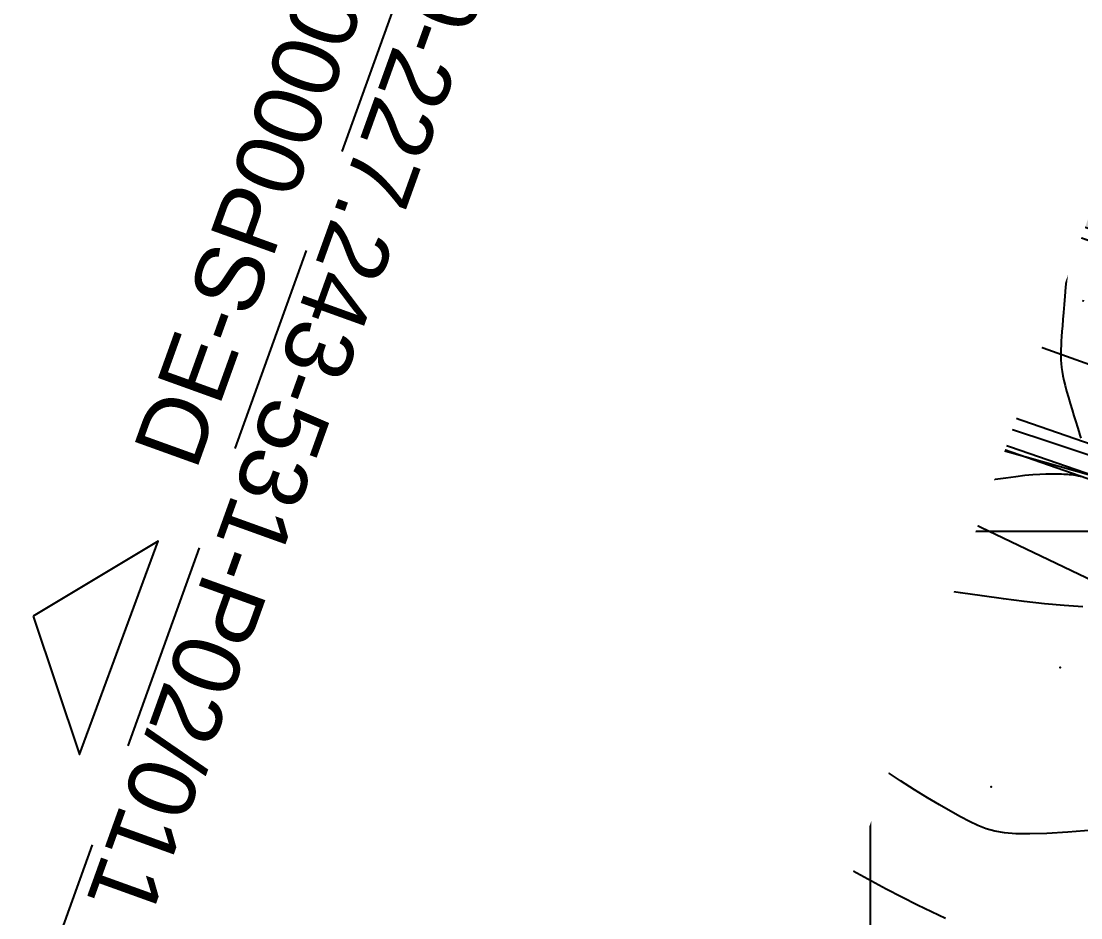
# Model space of a CAD drawing. Header units: metres. Extents: x 820373 to 834957, y 7564678 to 7566875.
# Drawn here: x 821149.6 to 821212.5, y 7564977.1 to 7565030.3 of the extents above; entities that cross this region are included whole.
import ezdxf
from ezdxf.enums import TextEntityAlignment as Align

# ---------------------------------------------------------------- set-up
doc = ezdxf.new("R2010")
doc.units = ezdxf.units.M
for name, pattern in [('HIDDEN', [0.375, 0.25, -0.125]), ('XREF_GEO$0$DASHDOT', [25.4, 12.7, -6.35, 0, -6.35]), ('XREF_GEO$0$DASHED2', [0.375, 0.25, -0.125]), ('XREF_GEO$0$DGNStyle3', [83.551646, 59.679747, -23.871899])]:
    doc.linetypes.add(name, pattern=pattern)
for name, color, linetype in [('P-ARTICULAÇÃO', 4, 'HIDDEN'), ('P-ARTICULAÇÃO-TEXTO-1', 1, 'Continuous'), ('P-ARTICULAÇÃO-TEXTO-2', 2, 'Continuous'), ('P-MALHA-IMPAR', 1, 'Continuous'), ('P-WIPEOUT1', 5, 'Continuous'), ('P-WIPEOUT2', 2, 'Continuous'), ('XREF_GEO$0$F-HZ-ACOSTAMENTO', 73, 'Continuous'), ('XREF_GEO$0$F-HZ-BARREIRA', 107, 'Continuous'), ('XREF_GEO$0$F-HZ-BORDO', 165, 'Continuous'), ('XREF_GEO$0$F-HZ-EIXO', 42, 'XREF_GEO$0$DASHDOT'), ('XREF_GEO$0$F-HZ-ESTACA', 73, 'Continuous'), ('XREF_GEO$0$F-HZ-OFFSET', 11, 'Continuous'), ('XREF_PAV$0$P-TH01_FXAD_227.95_237.15_C_PAV.TIPO-V', 214, 'Continuous'), ('XREF_PAV$0$P-TH01_FXAD_230.75_240.70_D_PAV.TIPO-V', 214, 'Continuous'), ('XREF_SON$0$P-PI_PROGRAMADO', 176, 'Continuous'), ('XREF_TOP$0$T-HD-VALETA_SARJETA', 132, 'Continuous'), ('XREF_TOP$0$T-HM-COTA', 252, 'Continuous'), ('XREF_TOP$0$T-HM-CURVA_INTERMEDIÁRIA', 252, 'Continuous'), ('XREF_TOP$0$T-HM-CURVA_MESTRA', 23, 'Continuous'), ('XREF_TOP$0$T-IU-CAIXA', 23, 'Continuous'), ('XREF_TOP$0$T-OA-DEFENSA', 31, 'Continuous'), ('XREF_TOP$0$T-SI-FAIXA', 23, 'Continuous'), ('XREF_TOP$0$T-SI-PLACA', 252, 'Continuous'), ('XREF_TOP$0$T-SV-GUARD_RAIL', 23, 'Continuous'), ('XREF_TOP$0$T-SV-RUA_PAVIMENTADA', 23, 'Continuous'), ('XREF_TOP$0$T-VE-VEGETAÇÃO', 92, 'Continuous')]:
    doc.layers.add(name, color=color, linetype=linetype)
doc.layers.add('XREF_GEO$0$F-HZ-ARRED-VALETA', color=11, linetype='Continuous', lineweight=0)
doc.layers.add('XREF_GEO$0$F-HZ-FAIXA', color=11, linetype='XREF_GEO$0$DGNStyle3', lineweight=0)
doc.styles.add('ARIAL', font='arial.ttf')
doc.styles.add('R60', font='romans.shx', dxfattribs={"height": 1.5})
doc.styles.add('XREF_GEO$0$ARIAL', font='arial.ttf')
doc.styles.add('XREF_SON$0$ARIAL-1', font='arial.ttf')
doc.styles.add('XREF_TOP$0$ROMANS', font='arial.ttf', dxfattribs={"height": 1.5})

# ---------------------------------------------------------------- blocks, each defined once
blk = doc.blocks.new('MALHA-IMPAR')
at = {"layer": 'P-MALHA-IMPAR'}
for p, q in [((821200, 7564914.471), (821200, 7565165.024)), ((821114.838, 7565000), (821658.535, 7565000))]:
    blk.add_line(p, q, dxfattribs=at)
at = {"layer": 'P-MALHA-IMPAR', "style": 'R60'}
blk.add_text('N=7565000', height=1.5, rotation=180, dxfattribs=at).set_placement((821171.788, 7565000.093), align=Align.BOTTOM_CENTER)
blk = doc.blocks.new('XREF_TOP$0$PONTO')
at = {"layer": 'XREF_TOP$0$T-HM-COTA'}
blk.add_point((0, 0), dxfattribs=at)
blk = doc.blocks.new('XREF_TOP$0$MATO 01')
blk.add_lwpolyline([(0.5, 0), (0, 1.5), (-0.5, 0)])
blk = doc.blocks.new('XREF_TOP$0$PLACA 01')
blk.add_circle((0, 0), 0.75)
at = {"style": 'XREF_TOP$0$ROMANS'}
blk.add_attdef('PL', text='', height=1.5, dxfattribs=at).set_placement((1.5, 0), align=Align.MIDDLE_LEFT)
blk = doc.blocks.new('XREF_TOP')
at = {"layer": 'XREF_TOP$0$T-OA-DEFENSA', "transparency": 33554610}
h = blk.add_hatch(dxfattribs=at)
h.set_pattern_fill('AR-CONC', color=256, scale=0.25)
h.set_pattern_definition([(50, (0, 0), (1.7931504565, -0.15688033746), [0.1875, -2.0625]), (355, (0, 0), (-0.34687833403, 1.88048033425), [0.15, -1.65]), (100.45144446, (0.1494, -0.013), (1.4462721168, 1.72359997742), [0.15935048, -1.75285528]), (46.1842, (0, 0.5), (2.6681033267, -0.413798202), [0.28125, -3.09375]), (96.63563549, (0.2223, 0.4655), (2.3366548642, 2.4352965019), [0.239025855, -2.6292844]), (351.18416399, (0, 0.5), (2.3366548626, 2.4352965007), [0.225, -2.4750000025]), (21, (0.25, 0.375), (1.4922676303, -1.00654722666), [0.1875, -2.0625]), (326, (0.25, 0.375), (0.6082883298, 1.8128751126), [0.15, -1.65]), (71.45144474, (0.3744, 0.2911), (2.10055594182, 0.806327882), [0.159350475, -1.75285528]), (37.5, (0, 0), (0.030399638293, 0.83223463458), [0, -1.63, 0, -1.675, 0, -1.65625]), (7.5, (0, 0), (0.65767384361, 0.98602927971), [0, -0.955, 0, -1.5925, 0, -0.63125]), (327.5, (-0.5575, 0), (1.33455609043, -0.056387179336), [0, -0.625, 0, -1.95, 0, -2.5875]), (317.5, (-0.8075, 0), (1.45796542336, 0.25026245583), [0, -0.8125, 0, -1.295, 0, -1.8375])])
h.paths.add_polyline_path([(821172.574, 7565033.444), (821172.429, 7565033.04), (821190.536, 7565026.586), (821208.404, 7565020.208), (821226.574, 7565013.634), (821246.931, 7565006.231), (821265.304, 7564999.639), (821282.189, 7564993.678), (821304.076, 7564985.676), (821321.881, 7564979.311), (821341.651, 7564972.154), (821360.312, 7564965.422), (821378.22, 7564959.057), (821396.629, 7564952.39), (821418.184, 7564944.679), (821437.102, 7564937.89), (821455.234, 7564931.345), (821474.165, 7564924.527), (821491.7, 7564918.232), (821509.747, 7564911.684), (821528.163, 7564905.101), (821548.58, 7564897.727), (821566.649, 7564891.261), (821584.234, 7564884.946), (821607.538, 7564876.54), (821625.681, 7564869.957), (821643.393, 7564863.626), (821662.119, 7564856.809), (821680.072, 7564850.545), (821701.679, 7564842.692), (821720.022, 7564836.174), (821738.15, 7564829.562), (821756.034, 7564823.201), (821773.408, 7564816.895), (821796.267, 7564808.374), (821809.665, 7564803.38), (821809.93, 7564803.685), (821795.731, 7564808.991), (821773.86, 7564817.146), (821755.213, 7564823.876), (821737.897, 7564830.132), (821718.44, 7564837.056), (821701.072, 7564843.311), (821678.007, 7564851.629), (821661.079, 7564857.674), (821641.585, 7564864.709), (821624.397, 7564870.958), (821606.792, 7564877.336), (821584.88, 7564885.176), (821565.558, 7564892.111), (821548.772, 7564898.134), (821529.124, 7564905.299), (821509.708, 7564912.285), (821489.689, 7564919.488), (821471.871, 7564925.977), (821453.576, 7564932.462), (821436.443, 7564938.613), (821417.687, 7564945.326), (821394.707, 7564953.597), (821377.621, 7564959.792), (821359.587, 7564966.28), (821340.149, 7564973.165), (821322.365, 7564979.56), (821301.966, 7564986.976), (821282.242, 7564994.094), (821263.992, 7565000.725), (821245.445, 7565007.414), (821226.056, 7565014.586), (821208.678, 7565020.567), (821189.899, 7565027.261)])
at = {"layer": 'XREF_TOP$0$T-HD-VALETA_SARJETA'}
for points in [[(821291.14, 7564999.002, 820.071), (821285.675, 7565000.635, 819.641), (821268.779, 7565006.462, 818.365), (821248.375, 7565013.84, 817.108), (821228.705, 7565020.742, 815.961), (821210.087, 7565027.425, 814.853), (821191.912, 7565033.567, 814.052), (821174.888, 7565039.873, 813.563)], [(821174.426, 7565038.591, 813.393), (821191.492, 7565032.259, 813.871), (821209.459, 7565026.067, 814.631), (821228.099, 7565019.272, 815.684), (821247.922, 7565012.535, 816.848), (821268.406, 7565005.294, 818.084), (821284.841, 7564999.438, 819.445)], [(821329.068, 7564982.744, 822.468), (821324.341, 7564984.502, 822.208), (821302.885, 7564992.117, 820.973), (821284.426, 7564998.126, 819.727), (821267.905, 7565004.116, 818.34), (821247.508, 7565011.285, 817), (821227.722, 7565018.106, 815.829), (821209.07, 7565024.805, 814.822), (821191.116, 7565031.202, 814.095), (821173.972, 7565037.328, 813.645)], [(821265.304, 7564999.639, 819.077), (821265.181, 7564999.142, 819.173), (821246.747, 7565005.925, 817.939), (821226.38, 7565013.047, 816.667), (821208.155, 7565019.712, 815.757), (821190.302, 7565026.08, 815.04), (821172.232, 7565032.493, 814.505)], [(821301.475, 7564972.543, 821.675), (821295.47, 7564974.785, 821.298), (821275.404, 7564981.965, 819.979), (821261.171, 7564986.926, 818.825), (821242.67, 7564993.804, 817.695), (821222.025, 7565001.503, 816.517), (821204.194, 7565007.428, 815.522), (821185.244, 7565012.044, 813.786), (821175.993, 7565014.081, 814.606), (821172.07, 7565013.69, 814.396), (821170.991, 7565013.016, 814.446), (821165.033, 7565011.097, 813.977)], [(821175.993, 7565014.081, 814.606), (821172.225, 7565013.628, 814.31), (821171.053, 7565012.782, 814.235), (821165.059, 7565010.9, 813.807)], [(821300.93, 7564970.865, 821.807), (821294.697, 7564973.202, 821.384), (821274.636, 7564980.358, 820.058), (821260.747, 7564985.654, 818.828), (821242.224, 7564992.529, 817.682), (821221.412, 7565000.137, 816.572), (821203.849, 7565006.262, 815.497), (821184.884, 7565010.953, 813.761), (821175.91, 7565012.607, 814.54), (821172.414, 7565012.352, 814.422), (821171.267, 7565012.195, 814.414), (821164.93, 7565010.157, 814.054)], [(821172.372, 7565012.641, 814.244), (821171.164, 7565012.438, 814.213), (821165.004, 7565010.313, 813.856)], [(821300.928, 7564971.083, 821.62), (821294.942, 7564973.224, 821.184), (821274.772, 7564980.435, 819.862), (821260.882, 7564985.913, 818.603), (821242.314, 7564992.801, 817.479), (821221.544, 7565000.43, 816.272), (821203.905, 7565006.509, 815.283), (821184.862, 7565011.176, 813.573), (821175.955, 7565012.879, 814.333), (821172.372, 7565012.641, 814.244)]]:
    blk.add_polyline3d(points, dxfattribs=at)
blk.add_polyline3d([(821164.93, 7565010.157, 814.054), (821165.004, 7565010.313, 813.856), (821165.059, 7565010.9, 813.807), (821165.033, 7565011.097, 813.977)], close=True, dxfattribs=at)
at = {"layer": 'XREF_TOP$0$T-HM-CURVA_INTERMEDIÁRIA'}
for points in [[(821212.593, 7564995.516), (821211.488, 7564995.592), (821210.33, 7564995.699), (821209.127, 7564995.832), (821207.891, 7564995.987), (821206.627, 7564996.16), (821205.333, 7564996.347), (821204.005, 7564996.542), (821202.636, 7564996.743), (821201.222, 7564996.943), (821199.757, 7564997.138), (821198.237, 7564997.325), (821196.656, 7564997.497), (821195.016, 7564997.652), (821193.339, 7564997.79), (821191.656, 7564997.913), (821189.997, 7564998.02), (821188.392, 7564998.114), (821186.871, 7564998.197), (821185.464, 7564998.268), (821184.201, 7564998.329), (821183.098, 7564998.382), (821182.122, 7564998.422), (821181.226, 7564998.445), (821180.362, 7564998.449), (821179.482, 7564998.428), (821178.541, 7564998.379), (821177.49, 7564998.298), (821176.283, 7564998.181), (821174.89, 7564998.027), (821173.351, 7564997.841), (821171.722, 7564997.635), (821170.063, 7564997.418), (821168.43, 7564997.198), (821166.88, 7564996.987), (821165.472, 7564996.792), (821164.262, 7564996.625), (821163.293, 7564996.491), (821162.548, 7564996.389), (821161.995, 7564996.314), (821161.601, 7564996.26), (821161.335, 7564996.224), (821161.163, 7564996.201), (821161.055, 7564996.184), (821160.978, 7564996.171), (821160.905, 7564996.156), (821160.831, 7564996.14), (821160.758, 7564996.123), (821160.686, 7564996.105), (821160.616, 7564996.088), (821160.549, 7564996.071), (821160.486, 7564996.055), (821160.428, 7564996.041), (821160.371, 7564996.027), (821160.298, 7564995.997), (821160.186, 7564995.935), (821160.013, 7564995.824), (821159.756, 7564995.647), (821159.395, 7564995.386), (821158.905, 7564995.024), (821158.688, 7564994.861)], [(821212.508, 7565017.864), (821212.422, 7565017.832), (821212.331, 7565017.778), (821212.237, 7565017.692), (821212.144, 7565017.566), (821212.052, 7565017.389), (821211.964, 7565017.152), (821211.881, 7565016.847), (821211.806, 7565016.467), (821211.737, 7565016.025), (821211.676, 7565015.538), (821211.62, 7565015.021), (821211.57, 7565014.491), (821211.525, 7565013.965), (821211.485, 7565013.458), (821211.448, 7565012.987), (821211.415, 7565012.565), (821211.386, 7565012.19), (821211.36, 7565011.855), (821211.338, 7565011.555), (821211.321, 7565011.285), (821211.308, 7565011.037), (821211.299, 7565010.807), (821211.294, 7565010.589), (821211.295, 7565010.377), (821211.301, 7565010.166), (821211.316, 7565009.951), (821211.339, 7565009.727), (821211.372, 7565009.49), (821211.418, 7565009.234), (821211.477, 7565008.955), (821211.551, 7565008.648), (821211.639, 7565008.311), (821211.74, 7565007.951), (821211.849, 7565007.579), (821211.961, 7565007.207), (821212.073, 7565006.844), (821212.179, 7565006.502), (821212.277, 7565006.19), (821212.362, 7565005.92), (821212.43, 7565005.7), (821212.483, 7565005.525)], [(821212.553, 7565003.233), (821212.349, 7565003.28), (821212.181, 7565003.314), (821212.042, 7565003.337), (821211.923, 7565003.352), (821211.816, 7565003.36), (821211.711, 7565003.366), (821211.601, 7565003.37), (821211.476, 7565003.375), (821211.33, 7565003.383), (821211.154, 7565003.391), (821210.943, 7565003.398), (821210.692, 7565003.399), (821210.394, 7565003.393), (821210.043, 7565003.377), (821209.633, 7565003.347), (821209.159, 7565003.302), (821208.618, 7565003.239), (821208.027, 7565003.163), (821207.407, 7565003.076), (821206.778, 7565002.985), (821206.163, 7565002.894), (821205.582, 7565002.806), (821205.055, 7565002.727), (821204.604, 7565002.661), (821204.244, 7565002.612), (821203.967, 7565002.577), (821203.76, 7565002.553), (821203.61, 7565002.537), (821203.503, 7565002.525), (821203.427, 7565002.515), (821203.367, 7565002.502), (821203.311, 7565002.484), (821203.248, 7565002.458), (821203.176, 7565002.425), (821203.095, 7565002.389), (821203.007, 7565002.35), (821202.913, 7565002.312), (821202.813, 7565002.277), (821202.708, 7565002.247), (821202.598, 7565002.224), (821202.479, 7565002.211), (821202.32, 7565002.208), (821202.085, 7565002.215), (821201.738, 7565002.234), (821201.243, 7565002.263), (821200.563, 7565002.303), (821199.662, 7565002.356), (821198.505, 7565002.42), (821197.071, 7565002.496), (821195.408, 7565002.581), (821193.58, 7565002.673), (821191.65, 7565002.769), (821189.684, 7565002.865), (821187.745, 7565002.96), (821185.896, 7565003.05), (821184.202, 7565003.132), (821182.711, 7565003.203), (821181.404, 7565003.263), (821180.247, 7565003.308), (821179.205, 7565003.337), (821178.243, 7565003.348), (821177.326, 7565003.339), (821176.421, 7565003.309), (821175.492, 7565003.256), (821174.514, 7565003.179), (821173.495, 7565003.082), (821172.454, 7565002.969), (821171.407, 7565002.847), (821170.374, 7565002.72), (821169.372, 7565002.593), (821168.418, 7565002.472), (821167.53, 7565002.361), (821166.723, 7565002.264), (821165.987, 7565002.179), (821165.312, 7565002.102), (821164.687, 7565002.029), (821164.098, 7565001.955), (821163.536, 7565001.878), (821162.987, 7565001.793), (821162.44, 7565001.696), (821161.886, 7565001.585), (821161.329, 7565001.463), (821161.04, 7565001.396)]]:
    blk.add_lwpolyline(points, dxfattribs=at)
at = {"layer": 'XREF_TOP$0$T-HM-CURVA_INTERMEDIÁRIA', "flags": 128}
for points in [[(821213.183, 7564982.269), (821211.7, 7564982.148), (821210.463, 7564982.069), (821209.452, 7564982.035), (821208.625, 7564982.046), (821207.944, 7564982.102), (821207.369, 7564982.202), (821206.86, 7564982.348), (821206.377, 7564982.538), (821205.881, 7564982.773), (821205.339, 7564983.053), (821204.741, 7564983.38), (821204.088, 7564983.755), (821203.378, 7564984.182), (821202.608, 7564984.662), (821201.779, 7564985.197), (821200.888, 7564985.79), (821199.933, 7564986.442), (821198.916, 7564987.151), (821197.847, 7564987.901), (821196.738, 7564988.669), (821195.601, 7564989.435), (821194.448, 7564990.176), (821193.292, 7564990.872), (821192.144, 7564991.5), (821191.017, 7564992.039), (821189.923, 7564992.474), (821188.869, 7564992.813), (821187.863, 7564993.067), (821186.911, 7564993.251), (821186.021, 7564993.378), (821185.201, 7564993.46), (821184.456, 7564993.512), (821183.796, 7564993.547), (821183.22, 7564993.574), (821182.707, 7564993.594), (821182.231, 7564993.605), (821181.764, 7564993.605), (821181.278, 7564993.591), (821180.748, 7564993.559), (821180.144, 7564993.51), (821179.441, 7564993.438), (821178.621, 7564993.341), (821177.705, 7564993.208), (821176.727, 7564993.026), (821175.719, 7564992.782), (821174.712, 7564992.463), (821173.739, 7564992.057), (821172.833, 7564991.552), (821172.024, 7564990.934), (821171.327, 7564990.192), (821170.671, 7564989.318), (821169.969, 7564988.302), (821169.132, 7564987.136), (821168.073, 7564985.814), (821166.702, 7564984.327), (821164.932, 7564982.667), (821162.673, 7564980.825)], [(821204.46, 7564977.01), (821202.782, 7564977.814), (821200.938, 7564978.763), (821198.973, 7564979.824), (821196.946, 7564980.955), (821194.917, 7564982.115), (821192.947, 7564983.264), (821191.095, 7564984.359), (821189.421, 7564985.361), (821187.985, 7564986.227), (821186.831, 7564986.926), (821185.938, 7564987.471), (821185.27, 7564987.88), (821184.788, 7564988.175), (821184.457, 7564988.378), (821184.24, 7564988.508), (821184.099, 7564988.588), (821183.998, 7564988.637), (821183.906, 7564988.673), (821183.817, 7564988.702), (821183.732, 7564988.723), (821183.652, 7564988.739), (821183.577, 7564988.749), (821183.508, 7564988.756), (821183.446, 7564988.761), (821183.39, 7564988.764), (821183.342, 7564988.766), (821183.299, 7564988.768), (821183.258, 7564988.769), (821183.219, 7564988.769), (821183.178, 7564988.767), (821183.134, 7564988.765), (821183.083, 7564988.761), (821183.024, 7564988.755), (821182.953, 7564988.74), (821182.868, 7564988.684), (821182.762, 7564988.546), (821182.631, 7564988.288), (821182.471, 7564987.869), (821182.277, 7564987.25), (821182.044, 7564986.391), (821181.767, 7564985.252), (821181.445, 7564983.821), (821181.09, 7564982.185), (821180.714, 7564980.459), (821180.334, 7564978.758), (821179.962, 7564977.197), (821179.615, 7564975.891)], [(821181.405, 7565014.221), (821181.52, 7565014.157), (821181.654, 7565014.04), (821181.795, 7565013.883), (821181.935, 7565013.699), (821182.062, 7565013.5), (821182.167, 7565013.297), (821182.24, 7565013.103), (821182.27, 7565012.931), (821182.25, 7565012.789), (821182.186, 7565012.676), (821182.083, 7565012.587), (821181.949, 7565012.52), (821181.791, 7565012.468), (821181.616, 7565012.429), (821181.432, 7565012.397), (821181.245, 7565012.369), (821181.062, 7565012.341), (821180.888, 7565012.312), (821180.727, 7565012.283), (821180.583, 7565012.252), (821180.459, 7565012.221), (821180.361, 7565012.188), (821180.292, 7565012.154), (821180.256, 7565012.119), (821180.256, 7565012.083), (821180.289, 7565012.046), (821180.351, 7565012.007), (821180.437, 7565011.968), (821180.543, 7565011.928), (821180.664, 7565011.887), (821180.797, 7565011.846), (821180.937, 7565011.804), (821181.081, 7565011.762), (821181.228, 7565011.718), (821181.381, 7565011.671), (821181.54, 7565011.62), (821181.706, 7565011.564), (821181.881, 7565011.501), (821182.065, 7565011.43), (821182.261, 7565011.351), (821182.468, 7565011.262), (821182.688, 7565011.164), (821182.919, 7565011.062), (821183.161, 7565010.956), (821183.415, 7565010.849), (821183.679, 7565010.744), (821183.955, 7565010.643), (821184.24, 7565010.548), (821184.535, 7565010.462), (821184.834, 7565010.385), (821185.132, 7565010.317), (821185.424, 7565010.259), (821185.704, 7565010.212), (821185.967, 7565010.174), (821186.207, 7565010.147), (821186.418, 7565010.132), (821186.598, 7565010.127), (821186.747, 7565010.132), (821186.87, 7565010.144), (821186.97, 7565010.162), (821187.052, 7565010.183), (821187.118, 7565010.206), (821187.173, 7565010.229), (821187.22, 7565010.249), (821187.263, 7565010.266), (821187.303, 7565010.278), (821187.34, 7565010.288), (821187.376, 7565010.294), (821187.411, 7565010.297), (821187.446, 7565010.299), (821187.482, 7565010.298), (821187.519, 7565010.296), (821187.558, 7565010.293), (821187.603, 7565010.289), (821187.654, 7565010.283), (821187.714, 7565010.276), (821187.787, 7565010.266), (821187.874, 7565010.254), (821187.977, 7565010.24), (821188.099, 7565010.223), (821188.241, 7565010.204), (821188.395, 7565010.184), (821188.551, 7565010.169), (821188.701, 7565010.16), (821188.834, 7565010.161), (821188.941, 7565010.176), (821189.014, 7565010.207), (821189.042, 7565010.258), (821189.019, 7565010.332), (821188.952, 7565010.423), (821188.849, 7565010.528), (821188.721, 7565010.641), (821188.577, 7565010.759), (821188.426, 7565010.874), (821188.277, 7565010.984), (821188.141, 7565011.083), (821188.024, 7565011.167), (821187.926, 7565011.239), (821187.844, 7565011.302), (821187.776, 7565011.36), (821187.72, 7565011.417), (821187.673, 7565011.475), (821187.633, 7565011.54), (821187.596, 7565011.614), (821187.561, 7565011.699), (821187.528, 7565011.795), (821187.497, 7565011.896), (821187.469, 7565011.999), (821187.442, 7565012.102), (821187.419, 7565012.199), (821187.399, 7565012.289), (821187.381, 7565012.367), (821187.368, 7565012.431), (821187.362, 7565012.484), (821187.367, 7565012.529), (821187.385, 7565012.57), (821187.42, 7565012.612), (821187.477, 7565012.657), (821187.557, 7565012.711), (821187.665, 7565012.776), (821187.802, 7565012.856), (821187.961, 7565012.955), (821188.133, 7565013.075), (821188.31, 7565013.221), (821188.481, 7565013.395), (821188.639, 7565013.6), (821188.774, 7565013.839), (821188.877, 7565014.116), (821188.943, 7565014.431), (821188.973, 7565014.778), (821188.973, 7565015.146), (821188.948, 7565015.527), (821188.905, 7565015.91), (821188.847, 7565016.286), (821188.782, 7565016.645), (821188.713, 7565016.979), (821188.646, 7565017.28), (821188.58, 7565017.547), (821188.516, 7565017.784), (821188.452, 7565017.994), (821188.388, 7565018.178), (821188.323, 7565018.338), (821188.256, 7565018.479), (821188.187, 7565018.601), (821188.115, 7565018.708), (821188.039, 7565018.801), (821187.96, 7565018.882), (821187.877, 7565018.952), (821187.79, 7565019.012), (821187.698, 7565019.064), (821187.601, 7565019.109), (821187.498, 7565019.15), (821187.39, 7565019.186), (821187.279, 7565019.219), (821187.166, 7565019.247), (821187.054, 7565019.27), (821186.946, 7565019.289), (821186.843, 7565019.302), (821186.747, 7565019.309), (821186.662, 7565019.31), (821186.589, 7565019.304), (821186.526, 7565019.293), (821186.472, 7565019.277), (821186.426, 7565019.258), (821186.386, 7565019.236), (821186.35, 7565019.212), (821186.318, 7565019.188), (821186.286, 7565019.163), (821186.254, 7565019.14), (821186.22, 7565019.117), (821186.182, 7565019.093), (821186.137, 7565019.067), (821186.085, 7565019.038), (821186.023, 7565019.006), (821185.949, 7565018.969), (821185.861, 7565018.926), (821185.758, 7565018.875), (821185.635, 7565018.809), (821185.489, 7565018.721), (821185.317, 7565018.603), (821185.115, 7565018.446), (821184.88, 7565018.243), (821184.607, 7565017.987), (821184.294, 7565017.668), (821183.939, 7565017.285), (821183.555, 7565016.85), (821183.154, 7565016.383), (821182.751, 7565015.903), (821182.361, 7565015.428), (821181.997, 7565014.977), (821181.674, 7565014.568), (821181.405, 7565014.221)]]:
    blk.add_lwpolyline(points, dxfattribs=at)
at = {"layer": 'XREF_TOP$0$T-HM-CURVA_MESTRA'}
for points in [[(821205.291, 7565030.344), (821206.168, 7565029.912), (821206.935, 7565029.535), (821207.599, 7565029.21), (821208.17, 7565028.931), (821208.659, 7565028.693), (821209.079, 7565028.489), (821209.439, 7565028.313), (821209.752, 7565028.16), (821210.028, 7565028.022), (821210.278, 7565027.896), (821210.506, 7565027.78), (821210.713, 7565027.671), (821210.903, 7565027.569), (821211.077, 7565027.473), (821211.239, 7565027.381), (821211.391, 7565027.292), (821211.535, 7565027.206), (821211.674, 7565027.12), (821211.808, 7565027.036), (821211.937, 7565026.953), (821212.062, 7565026.871), (821212.181, 7565026.79), (821212.297, 7565026.71), (821212.408, 7565026.632), (821212.515, 7565026.555)], [(821212.514, 7565023.654), (821212.339, 7565023.662), (821212.141, 7565023.675), (821211.911, 7565023.694), (821211.636, 7565023.721), (821211.297, 7565023.757), (821210.874, 7565023.806), (821210.346, 7565023.872), (821209.692, 7565023.956), (821208.891, 7565024.063), (821207.922, 7565024.195), (821206.765, 7565024.355), (821205.411, 7565024.545), (821203.906, 7565024.757), (821202.306, 7565024.983), (821200.67, 7565025.213), (821199.056, 7565025.438), (821197.519, 7565025.65), (821196.12, 7565025.84), (821194.914, 7565025.997), (821193.945, 7565026.117), (821193.198, 7565026.202), (821192.643, 7565026.256), (821192.25, 7565026.286), (821191.989, 7565026.296), (821191.831, 7565026.292), (821191.745, 7565026.278), (821191.703, 7565026.262), (821191.678, 7565026.245), (821191.663, 7565026.231), (821191.658, 7565026.218), (821191.658, 7565026.206), (821191.663, 7565026.197), (821191.669, 7565026.189), (821191.674, 7565026.182), (821191.676, 7565026.178), (821191.674, 7565026.175), (821191.665, 7565026.173), (821191.648, 7565026.174), (821191.622, 7565026.176), (821191.585, 7565026.18), (821191.537, 7565026.185), (821191.476, 7565026.193), (821191.401, 7565026.201), (821191.311, 7565026.212), (821191.207, 7565026.224), (821191.091, 7565026.237), (821190.965, 7565026.252), (821190.83, 7565026.269), (821190.689, 7565026.287), (821190.542, 7565026.306), (821190.392, 7565026.327), (821190.24, 7565026.349), (821190.089, 7565026.372), (821189.941, 7565026.395), (821189.798, 7565026.418), (821189.662, 7565026.44), (821189.537, 7565026.461), (821189.423, 7565026.481), (821189.324, 7565026.497), (821189.241, 7565026.511), (821189.169, 7565026.523), (821189.105, 7565026.531), (821189.043, 7565026.537), (821188.979, 7565026.541), (821188.908, 7565026.543), (821188.826, 7565026.542), (821188.727, 7565026.539), (821188.609, 7565026.535), (821188.475, 7565026.529), (821188.331, 7565026.522), (821188.182, 7565026.514), (821188.034, 7565026.505), (821187.891, 7565026.496), (821187.759, 7565026.487), (821187.644, 7565026.478), (821187.551, 7565026.47), (821187.482, 7565026.459), (821187.44, 7565026.443), (821187.429, 7565026.419), (821187.45, 7565026.384), (821187.506, 7565026.334), (821187.601, 7565026.267), (821187.736, 7565026.18), (821187.913, 7565026.071), (821188.126, 7565025.943), (821188.365, 7565025.801), (821188.624, 7565025.648), (821188.893, 7565025.489), (821189.165, 7565025.329), (821189.431, 7565025.172), (821189.683, 7565025.022), (821189.919, 7565024.88), (821190.155, 7565024.736), (821190.413, 7565024.575), (821190.717, 7565024.383), (821191.087, 7565024.146), (821191.548, 7565023.851), (821192.12, 7565023.483), (821192.827, 7565023.027), (821193.679, 7565022.477), (821194.645, 7565021.847), (821195.683, 7565021.157), (821196.749, 7565020.43), (821197.8, 7565019.685), (821198.795, 7565018.945), (821199.69, 7565018.229), (821200.442, 7565017.56), (821201.021, 7565016.952), (821201.438, 7565016.405), (821201.717, 7565015.91), (821201.882, 7565015.46), (821201.956, 7565015.048), (821201.964, 7565014.667), (821201.929, 7565014.31), (821201.874, 7565013.968), (821201.819, 7565013.637), (821201.761, 7565013.314), (821201.696, 7565013.001), (821201.617, 7565012.698), (821201.517, 7565012.404), (821201.391, 7565012.12), (821201.233, 7565011.847), (821201.037, 7565011.584), (821200.799, 7565011.332), (821200.528, 7565011.092), (821200.237, 7565010.864), (821199.936, 7565010.65), (821199.639, 7565010.449), (821199.357, 7565010.264), (821199.101, 7565010.095), (821198.884, 7565009.943), (821198.715, 7565009.809), (821198.59, 7565009.69), (821198.503, 7565009.586), (821198.448, 7565009.494), (821198.418, 7565009.412), (821198.407, 7565009.34), (821198.408, 7565009.274), (821198.417, 7565009.213), (821198.427, 7565009.156), (821198.441, 7565009.1), (821198.462, 7565009.043), (821198.493, 7565008.983), (821198.539, 7565008.917), (821198.602, 7565008.844), (821198.687, 7565008.761), (821198.796, 7565008.666), (821198.932, 7565008.558), (821199.089, 7565008.44), (821199.261, 7565008.315), (821199.443, 7565008.188), (821199.626, 7565008.06), (821199.806, 7565007.938), (821199.975, 7565007.823), (821200.126, 7565007.72), (821200.256, 7565007.631), (821200.363, 7565007.557), (821200.45, 7565007.496), (821200.518, 7565007.446), (821200.568, 7565007.406), (821200.602, 7565007.375), (821200.621, 7565007.353), (821200.627, 7565007.336), (821200.62, 7565007.325), (821200.6, 7565007.318), (821200.564, 7565007.317), (821200.512, 7565007.32), (821200.442, 7565007.327), (821200.353, 7565007.338), (821200.242, 7565007.353), (821200.108, 7565007.371), (821199.95, 7565007.393), (821199.773, 7565007.417), (821199.58, 7565007.442), (821199.377, 7565007.468), (821199.167, 7565007.492), (821198.955, 7565007.515), (821198.745, 7565007.534), (821198.543, 7565007.549), (821198.351, 7565007.559), (821198.166, 7565007.561), (821197.985, 7565007.554), (821197.804, 7565007.536), (821197.618, 7565007.503), (821197.424, 7565007.455), (821197.218, 7565007.39), (821196.996, 7565007.304), (821196.751, 7565007.198), (821196.471, 7565007.08), (821196.142, 7565006.959), (821195.748, 7565006.843), (821195.275, 7565006.743), (821194.707, 7565006.668), (821194.031, 7565006.627), (821193.231, 7565006.629), (821192.301, 7565006.681), (821191.269, 7565006.776), (821190.169, 7565006.903), (821189.038, 7565007.053), (821187.911, 7565007.215), (821186.824, 7565007.379), (821185.813, 7565007.535), (821184.913, 7565007.673), (821184.149, 7565007.785), (821183.502, 7565007.872), (821182.944, 7565007.94), (821182.444, 7565007.991), (821181.974, 7565008.03), (821181.503, 7565008.061), (821181.003, 7565008.088), (821180.444, 7565008.116), (821179.805, 7565008.147), (821179.1, 7565008.18), (821178.35, 7565008.214), (821177.578, 7565008.247), (821176.805, 7565008.277), (821176.053, 7565008.302), (821175.345, 7565008.321), (821174.701, 7565008.331), (821174.138, 7565008.331), (821173.639, 7565008.322), (821173.185, 7565008.303), (821172.751, 7565008.277), (821172.318, 7565008.242), (821171.863, 7565008.2), (821171.364, 7565008.152), (821170.799, 7565008.098), (821170.152, 7565008.038), (821169.426, 7565007.97), (821168.63, 7565007.89), (821167.773, 7565007.797), (821166.862, 7565007.686), (821165.908, 7565007.555), (821164.918, 7565007.401), (821163.901, 7565007.222), (821163.077, 7565007.057)]]:
    blk.add_lwpolyline(points, dxfattribs=at)
at = {"layer": 'XREF_TOP$0$T-IU-CAIXA'}
blk.add_polyline3d([(821165.042, 7565011.536, 814.481), (821164.776, 7565010.016, 814.561), (821163.353, 7565010.166, 814.496), (821163.619, 7565011.685, 814.415)], close=True, dxfattribs=at)
at = {"layer": 'XREF_TOP$0$T-OA-DEFENSA', "ltscale": 22}
for points in [[(821172.574, 7565033.444, 814.515), (821189.899, 7565027.261, 814.889), (821208.678, 7565020.567, 815.783), (821226.056, 7565014.586, 816.584), (821245.445, 7565007.414, 817.889), (821263.992, 7565000.725, 819.115), (821282.242, 7564994.094, 820.143), (821301.966, 7564986.976, 821.385), (821322.365, 7564979.56, 822.851), (821340.149, 7564973.165, 824.098), (821359.587, 7564966.28, 825.276), (821377.621, 7564959.792, 826.455), (821394.707, 7564953.597, 827.569), (821417.687, 7564945.326, 829.026), (821436.443, 7564938.613, 830.305), (821453.576, 7564932.462, 831.362), (821471.871, 7564925.977, 832.557), (821489.689, 7564919.488, 833.721), (821509.708, 7564912.285, 834.968), (821529.124, 7564905.299, 836.286), (821548.772, 7564898.134, 837.308), (821565.558, 7564892.111, 838.292), (821584.88, 7564885.176, 839.396)], [(821607.538, 7564876.54, 840.619), (821584.234, 7564884.946, 839.373), (821566.649, 7564891.261, 838.352), (821548.58, 7564897.727, 837.289), (821528.163, 7564905.101, 836.226), (821509.747, 7564911.684, 835.021), (821491.7, 7564918.232, 833.872), (821474.165, 7564924.527, 832.691), (821455.234, 7564931.345, 831.509), (821437.102, 7564937.89, 830.37), (821418.184, 7564944.679, 829.124), (821396.629, 7564952.39, 827.729), (821378.22, 7564959.057, 826.484), (821360.312, 7564965.422, 825.349), (821341.651, 7564972.154, 824.191), (821321.881, 7564979.311, 822.901), (821304.076, 7564985.676, 821.656), (821282.189, 7564993.678, 820.209), (821265.304, 7564999.639, 819.077), (821246.931, 7565006.231, 817.844), (821226.574, 7565013.634, 816.56), (821208.404, 7565020.208, 815.655), (821190.536, 7565026.586, 814.953), (821172.429, 7565033.04, 814.416)]]:
    blk.add_polyline3d(points, dxfattribs=at)
at = {"layer": 'XREF_TOP$0$T-SI-FAIXA'}
for points in [[(821172.022, 7565031.911, 814.53), (821190.125, 7565025.402, 815.088), (821207.794, 7565019.106, 815.798), (821226.115, 7565012.596, 816.722), (821246.427, 7565005.202, 817.992), (821264.988, 7564998.495, 819.194), (821281.359, 7564992.906, 820.284), (821299.196, 7564986.461, 821.453), (821321.688, 7564978.353, 823.022), (821341.431, 7564970.981, 824.336), (821359.829, 7564964.457, 825.476), (821377.965, 7564957.897, 826.63), (821396.162, 7564951.372, 827.868), (821417.705, 7564943.599, 829.258), (821436.631, 7564936.789, 830.498), (821454.933, 7564930.177, 831.64), (821473.796, 7564923.399, 832.834), (821491.178, 7564917.152, 833.982), (821509.224, 7564910.571, 835.169), (821527.683, 7564903.953, 836.376), (821548.369, 7564896.564, 837.45), (821566.224, 7564890.124, 838.497), (821583.895, 7564883.794, 839.535)], [(821169.722, 7565025.519, 814.489), (821187.494, 7565019.028, 813.972), (821198.307, 7565015.116, 814.39), (821206.096, 7565012.368, 815.739), (821224.084, 7565005.934, 816.651), (821244.216, 7564998.672, 817.98), (821271.654, 7564988.509, 819.827)], [(821186.936, 7565017.765, 813.929), (821183.001, 7565018.937, 814.058), (821179.008, 7565019.893, 814.169), (821174.968, 7565020.629, 814.263), (821170.894, 7565021.145, 814.34), (821168.219, 7565021.343, 814.378)], [(821198.307, 7565015.116, 814.39), (821186.936, 7565017.765, 813.929)], [(821166.521, 7565016.377, 814.364), (821166.432, 7565016.378, 814.365)], [(821185.528, 7565013.079, 813.836), (821181.807, 7565014.13, 813.986), (821178.036, 7565014.985, 814.114), (821174.225, 7565015.643, 814.22), (821170.384, 7565016.101, 814.302), (821167.189, 7565016.387, 814.369)], [(821185.528, 7565013.079, 813.836), (821204.401, 7565008.182, 815.55), (821222.468, 7565001.928, 816.548), (821242.813, 7564994.332, 817.753), (821261.408, 7564987.421, 818.858)]]:
    blk.add_polyline3d(points, dxfattribs=at)
blk.add_polyline3d([(821167.189, 7565016.387, 814.369), (821166.521, 7565016.377, 814.364), (821167.2, 7565021.117, 814.383), (821167.668, 7565021.058, 814.401)], close=True, dxfattribs=at)
at = {"layer": 'XREF_TOP$0$T-SV-GUARD_RAIL', "elevation": 817.397}
blk.add_lwpolyline([(821237.778, 7564994.056), (821221.819, 7565000.842), (821204.331, 7565005.779)], dxfattribs=at)
at = {"layer": 'XREF_TOP$0$T-SV-RUA_PAVIMENTADA'}
blk.add_polyline3d([(821175.993, 7565014.081, 814.606), (821174.259, 7565014.431, 814.553), (821172.516, 7565014.735, 814.504), (821170.765, 7565014.992, 814.458), (821169.009, 7565015.201, 814.417), (821167.245, 7565015.369, 814.379), (821166.087, 7565015.42, 814.359)], dxfattribs=at)
at = {"layer": 'XREF_TOP$0$T-VE-VEGETAÇÃO'}
blk.add_polyline3d([(821260.607, 7564961.313, 821.308), (821260.156, 7564964.108, 821.048), (821258.407, 7564966.15, 820.789), (821253.501, 7564968.612, 820.27), (821243.754, 7564973.888, 819.232), (821230.564, 7564982.223, 818.116), (821228.378, 7564984.381, 817.944), (821227.283, 7564987.054, 817.773), (821226.031, 7564989.782, 817.601), (821224.002, 7564991.885, 817.429), (821203.405, 7565001.737, 816.097), (821181.334, 7565008.601, 814.89), (821173.13, 7565009.789, 814.726), (821164.776, 7565010.016, 814.561), (821164.105, 7565009.913, 814.545)], dxfattribs=at)
at = {"layer": 'XREF_TOP$0$T-HM-COTA', "rotation": 160.3219444444443}
for p in [(821189.899, 7565027.261, 814.889), (821210.087, 7565027.425, 814.853), (821190.536, 7565026.586, 814.953), (821168.712, 7565025.888, 814.518), (821190.302, 7565026.08, 815.04), (821209.459, 7565026.067, 814.631), (821190.125, 7565025.402, 815.088), (821209.07, 7565024.805, 814.822), (821167.17, 7565023.334, 814.376), (821166.795, 7565021.448, 814.399), (821167.2, 7565021.117, 814.383), (821167.668, 7565021.058, 814.401), (821208.678, 7565020.567, 815.783), (821208.404, 7565020.208, 815.655), (821208.155, 7565019.712, 815.757), (821187.494, 7565019.028, 813.972), (821207.794, 7565019.106, 815.798), (821186.936, 7565017.765, 813.929), (821167.189, 7565016.387, 814.369), (821167.245, 7565015.369, 814.379), (821198.307, 7565015.116, 814.39), (821164.518, 7565013.952, 814.238), (821167.607, 7565013.729, 814.224), (821172.07, 7565013.69, 814.396), (821172.225, 7565013.628, 814.31), (821175.993, 7565014.081, 814.606), (821170.991, 7565013.016, 814.446), (821185.528, 7565013.079, 813.836), (821171.053, 7565012.782, 814.235), (821171.164, 7565012.438, 814.213), (821172.372, 7565012.641, 814.244), (821175.91, 7565012.607, 814.54), (821175.955, 7565012.879, 814.333), (821206.096, 7565012.368, 815.739), (821171.267, 7565012.195, 814.414), (821172.414, 7565012.352, 814.422), (821185.244, 7565012.044, 813.786), (821165.033, 7565011.097, 813.977), (821165.042, 7565011.536, 814.481), (821184.862, 7565011.176, 813.573), (821165.059, 7565010.9, 813.807), (821184.884, 7565010.953, 813.761), (821164.776, 7565010.016, 814.561), (821164.93, 7565010.157, 814.054), (821165.004, 7565010.313, 813.856), (821181.334, 7565008.601, 814.89), (821204.401, 7565008.182, 815.55), (821204.194, 7565007.428, 815.522), (821203.849, 7565006.262, 815.497), (821203.905, 7565006.509, 815.283), (821203.45, 7565005.811, 815.627), (821204.331, 7565005.779, 815.564), (821203.405, 7565001.737, 816.097), (821160.755, 7564995.33, 817.152), (821211.248, 7564991.92, 817.588), (821183.353, 7564988.324, 819.092), (821207.163, 7564984.823, 817.586)]:
    blk.add_blockref('XREF_TOP$0$PONTO', p, dxfattribs=at)
at = {"layer": 'XREF_TOP$0$T-SI-PLACA', "rotation": 160.3218198399105}
for p in [(821164.518, 7565013.952, 814.238), (821203.45, 7565005.811, 815.627)]:
    blk.add_blockref('XREF_TOP$0$PLACA 01', p, dxfattribs=at)
at = {"layer": 'XREF_TOP$0$T-VE-VEGETAÇÃO'}
for p, rotation in [((821174.964, 7565009.523, 814.762), 171.7614492892306), ((821190.453, 7565005.765, 815.389), 162.7244979309931), ((821205.582, 7565000.696, 816.238), 154.4371803890534)]:
    blk.add_blockref('XREF_TOP$0$MATO 01', p, dxfattribs=dict(at, rotation=rotation))
blk = doc.blocks.new('XREF_SON$0$P-PI_PROGRAMADO')
at = {"layer": 'XREF_SON$0$P-PI_PROGRAMADO'}
h = blk.add_hatch(color=256, dxfattribs=at)
h.dxf.hatch_style = 1
h.paths.add_polyline_path([(0, 3), (-3, 3), (-3, -3), (0, -3)])
h = blk.add_hatch(color=256, dxfattribs=at)
h.dxf.hatch_style = 1
h.paths.add_polyline_path([(3, 3), (0, 3), (0, -3), (3, -3)])
blk.add_lwpolyline([(-3, 3), (-3, -3), (3, -3), (3, 3)], close=True, dxfattribs=at)
blk.add_point((0, 0), dxfattribs=at)
blk.add_point((0, 0), dxfattribs=at)
at = {"layer": 'XREF_SON$0$P-PI_PROGRAMADO', "style": 'XREF_SON$0$ARIAL-1'}
blk.add_attdef('NOME', text='', height=2.5, rotation=0.00027, dxfattribs=at).set_placement((8.485, 8.485), align=Align.BOTTOM_LEFT)
blk = doc.blocks.new('XREF_SON')
at = {"layer": 'XREF_SON$0$P-PI_PROGRAMADO'}
blk.add_lwpolyline([(821168.757, 7565020.79), (821167.214, 7565007.672), (821177.692, 7565003.901)], dxfattribs=at)
ref = blk.add_blockref('XREF_SON$0$P-PI_PROGRAMADO', (821168.757, 7565020.79), dxfattribs=dict(at, rotation=160.2064746284141))
ref.add_attrib('NOME', 'PI-028', dxfattribs={"height": 2.5, "rotation": 160.20675, "style": 'XREF_SON$0$ARIAL-1'}).set_placement((821177.692, 7565003.901), align=Align.BOTTOM_LEFT)
blk = doc.blocks.new('XREF_GEO$0$AeccTickLine')
at = {"layer": 'XREF_GEO$0$F-HZ-ESTACA', "lineweight": -2}
blk.add_line((0, 1), (0, -1), dxfattribs=at)
blk = doc.blocks.new('XREF_GEO')
at = {"layer": 'XREF_GEO$0$F-HZ-ACOSTAMENTO'}
blk.add_line((821850.991, 7564792.285), (821173.579, 7565036.236), dxfattribs=at)
blk.add_lwpolyline([(821451.795, 7564940.626, -0.00559), (821388.913, 7564964.054, 0.00559), (821326.073, 7564987.466), (821269.618, 7565007.784, 0.00559), (821206.27, 7565029.786, -0.002745), (821175.084, 7565040.419, -0.002745)], format="xyb", dxfattribs=at)
at = {"layer": 'XREF_GEO$0$F-HZ-ARRED-VALETA', "lineweight": -3, "ltscale": 0.25}
blk.add_line((821818.706, 7564804.974), (821173.917, 7565037.177), dxfattribs=at)
at = {"layer": 'XREF_GEO$0$F-HZ-ARRED-VALETA', "lineweight": -3, "ltscale": 0.25, "flags": 128}
blk.add_lwpolyline([(821451.456, 7564939.685, -0.00559), (821388.554, 7564963.121, 0.00559), (821325.735, 7564986.526), (821269.28, 7565006.843, 0.00559), (821205.953, 7565028.838, -0.002746), (821174.745, 7565039.478, -0.002746)], format="xyb", dxfattribs=at)
at = {"layer": 'XREF_GEO$0$F-HZ-BARREIRA', "linetype": 'Continuous', "ltscale": 5, "const_width": 0.38}
blk.add_lwpolyline([(821451.731, 7564940.447, -0.00559), (821388.845, 7564963.877, 0.00559), (821326.009, 7564987.288), (821269.554, 7565007.606, 0.00559), (821206.21, 7565029.606, -0.002745), (821175.02, 7565040.24, -0.002745)], format="xyb", dxfattribs=at)
blk.add_lwpolyline([(821818.01, 7564804.364), (821173.643, 7565036.415)], dxfattribs=at)
at = {"layer": 'XREF_GEO$0$F-HZ-BORDO'}
blk.add_line((821850.653, 7564791.344), (821173.24, 7565035.295), dxfattribs=at)
blk.add_lwpolyline([(821269.957, 7565008.725, 0.00559), (821206.588, 7565030.734, -0.002744), (821175.423, 7565041.36, -0.002744)], format="xyb", dxfattribs=at)
at = {"layer": 'XREF_GEO$0$F-HZ-EIXO', "ltscale": 0.25, "flags": 128}
blk.add_lwpolyline([(821848.282, 7564784.757), (821170.87, 7565028.709)], dxfattribs=at)
at = {"layer": 'XREF_GEO$0$F-HZ-FAIXA', "linetype": 'XREF_GEO$0$DASHED2', "ltscale": 10}
blk.add_line((821849.467, 7564788.051), (821172.055, 7565032.002), dxfattribs=at)
at = {"layer": 'XREF_GEO$0$F-HZ-FAIXA', "linetype": 'XREF_GEO$0$DASHED2', "ltscale": 10, "flags": 128}
for points in [[(821454.504, 7564948.153, -0.00559), (821391.79, 7564971.519, 0.00559), (821328.782, 7564994.994), (821272.327, 7565015.312, 0.00559), (821208.811, 7565037.372, -0.002737), (821177.793, 7565047.947, -0.002737)], [(821854.004, 7564800.655), (821453.319, 7564944.86, -0.00559), (821390.531, 7564968.253, 0.00559), (821327.597, 7564991.701), (821271.142, 7565012.018, 0.00559), (821207.699, 7565034.053, -0.002741), (821176.608, 7565044.653)]]:
    blk.add_lwpolyline(points, format="xyb", dxfattribs=at)
at = {"layer": 'XREF_GEO$0$F-HZ-OFFSET', "linetype": 'Continuous', "lineweight": -3}
for p, q in [((821194.92, 7565029.613), (821195.864, 7565032.236)), ((821198.683, 7565028.258), (821199.654, 7565030.955)), ((821196.801, 7565028.936), (821197.28, 7565030.265)), ((821202.446, 7565026.903), (821203.446, 7565029.679)), ((821200.565, 7565027.581), (821201.057, 7565028.948)), ((821206.21, 7565025.548), (821207.239, 7565028.407)), ((821204.328, 7565026.225), (821204.835, 7565027.634)), ((821209.973, 7565024.192), (821211.032, 7565027.132)), ((821208.091, 7565024.87), (821208.614, 7565026.32)), ((821211.855, 7565023.515), (821212.391, 7565025.004))]:
    blk.add_line(p, q, dxfattribs=at)
at = {"layer": 'XREF_GEO$0$F-HZ-ESTACA', "linetype": 'Continuous', "lineweight": -3, "xscale": 0.7499999999999999, "yscale": 0.7499999999999999, "zscale": 0.7499999999999999, "rotation": 160.1949300279233}
for p in [(821173.361, 7565027.811), (821192.178, 7565021.035), (821210.995, 7565014.258)]:
    blk.add_blockref('XREF_GEO$0$AeccTickLine', p, dxfattribs=at)
at = {"layer": 'XREF_GEO$0$F-HZ-ESTACA', "linetype": 'Continuous', "lineweight": -3, "insert": (821175.041, 7565023.416), "char_height": 2, "attachment_point": 2, "rotation": 160.19493, "style": 'XREF_GEO$0$ARIAL'}
blk.add_mtext('{\\fArial|b0|i0|c0|p34;235+700}', dxfattribs=at)
blk = doc.blocks.new('XREF_PAV')
at = {"layer": 'XREF_PAV$0$P-TH01_FXAD_227.95_237.15_C_PAV.TIPO-V'}
h = blk.add_hatch(color=256, dxfattribs=at)
h.dxf.hatch_style = 1
edge = h.paths.add_edge_path()
edge.add_line((821289.891, 7565002.789), (821286.787, 7565003.9))
edge.add_line((821286.787, 7565003.9), (821267.645, 7565010.838))
edge.add_line((821267.645, 7565010.838), (821249.496, 7565017.326))
edge.add_line((821249.496, 7565017.326), (821229.565, 7565024.458))
edge.add_line((821229.565, 7565024.458), (821211.612, 7565030.985))
edge.add_line((821211.612, 7565030.985), (821193.345, 7565037.622))
edge.add_line((821193.345, 7565037.622), (821176.302, 7565043.804))
edge.add_line((821176.302, 7565043.804), (821175.084, 7565040.419))
edge.add_arc((822159.114, 7567875.5), 3001, 250.858597, 251.487674)
edge.add_arc((820254.062, 7562185.968), 2999, 70.206475, 71.487674, ccw=False)
edge.add_line((821269.618, 7565007.784), (821326.073, 7564987.466))
edge.add_arc((820310.517, 7562165.65), 2999, 68.925275, 70.206475, ccw=False)
edge.add_arc((822468.028, 7567764.324), 3001, 248.925275, 250.206475)
edge.add_line((821451.795, 7564940.626), (821821.613, 7564807.53))
edge.add_line((821821.613, 7564807.53), (821824.64, 7564810.16))
edge.add_line((821824.64, 7564810.16), (821825.024, 7564810.495))
edge.add_line((821825.024, 7564810.495), (821819.996, 7564812.319))
edge.add_line((821819.996, 7564812.319), (821799.485, 7564819.619))
edge.add_line((821799.485, 7564819.619), (821776.627, 7564827.875))
edge.add_line((821776.627, 7564827.875), (821758.949, 7564834.152))
edge.add_line((821758.949, 7564834.152), (821740.972, 7564840.626))
edge.add_line((821740.972, 7564840.626), (821722.004, 7564847.361))
edge.add_line((821722.004, 7564847.361), (821704.79, 7564853.621))
edge.add_line((821704.79, 7564853.621), (821682.127, 7564861.698))
edge.add_line((821682.127, 7564861.698), (821669.793, 7564866.038))
edge.add_line((821669.793, 7564866.038), (821664.073, 7564868.051))
edge.add_line((821664.073, 7564868.051), (821646.258, 7564874.63))
edge.add_line((821646.258, 7564874.63), (821627.853, 7564881.085))
edge.add_line((821627.853, 7564881.085), (821609.888, 7564887.7))
edge.add_line((821609.888, 7564887.7), (821587.764, 7564895.811))
edge.add_line((821587.764, 7564895.811), (821569.565, 7564902.095))
edge.add_line((821569.565, 7564902.095), (821551.728, 7564908.684))
edge.add_line((821551.728, 7564908.684), (821533.171, 7564915.36))
edge.add_line((821533.171, 7564915.36), (821514.215, 7564922.227))
edge.add_line((821514.215, 7564922.227), (821493.198, 7564929.568))
edge.add_line((821493.198, 7564929.568), (821476.254, 7564935.716))
edge.add_line((821476.254, 7564935.716), (821457.399, 7564942.494))
edge.add_line((821457.399, 7564942.494), (821439.579, 7564948.954))
edge.add_line((821439.579, 7564948.954), (821421.515, 7564955.504))
edge.add_line((821421.515, 7564955.504), (821399.271, 7564963.439))
edge.add_line((821399.271, 7564963.439), (821381.915, 7564969.772))
edge.add_line((821381.915, 7564969.772), (821363.37, 7564976.497))
edge.add_line((821363.37, 7564976.497), (821344.074, 7564983.486))
edge.add_line((821344.074, 7564983.486), (821326.014, 7564989.913))
edge.add_line((821326.014, 7564989.913), (821304.889, 7564997.423))
edge.add_line((821304.889, 7564997.423), (821302.356, 7564998.329))
edge.add_line((821302.356, 7564998.329), (821289.891, 7565002.789))
at = {"layer": 'XREF_PAV$0$P-TH01_FXAD_230.75_240.70_D_PAV.TIPO-V'}
h = blk.add_hatch(color=256, dxfattribs=at)
h.dxf.hatch_style = 1
h.paths.add_polyline_path([(821172.232, 7565032.493), (821190.302, 7565026.08), (821208.155, 7565019.712), (821226.38, 7565013.047), (821246.747, 7565005.925), (821265.181, 7564999.142), (821281.479, 7564993.333), (821285.836, 7564991.751), (821298.329, 7564987.216), (821299.349, 7564986.846), (821303.869, 7564985.205), (821321.835, 7564978.694), (821341.62, 7564971.579), (821360.072, 7564964.943), (821378.207, 7564958.482), (821396.312, 7564951.937), (821417.96, 7564944.158), (821436.76, 7564937.36), (821455.163, 7564930.752), (821473.844, 7564924.014), (821491.507, 7564917.585), (821509.413, 7564911.252), (821527.888, 7564904.466), (821548.419, 7564897.121), (821566.468, 7564890.746), (821584.079, 7564884.425), (821607.368, 7564876.121), (821625.457, 7564869.557), (821643.271, 7564863.14), (821662.013, 7564856.466), (821665.876, 7564855.086), (821679.836, 7564850.1), (821701.472, 7564842.254), (821719.889, 7564835.708), (821737.905, 7564829.178), (821755.951, 7564822.705), (821773.322, 7564816.464), (821796.225, 7564808.081), (821809.528, 7564803.153), (821809.665, 7564803.38), (821812.663, 7564802.222), (821814.719, 7564801.487), (821817.847, 7564804.221), (821173.579, 7565036.236)])

msp = doc.modelspace()

# ---------------------------------------------------------------- block references
at = {"ltscale": 100}
for name in ['XREF_PAV', 'XREF_GEO', 'XREF_TOP', 'XREF_SON']:
    msp.add_blockref(name, (0, 0), dxfattribs=at)
at = {"layer": 'P-MALHA-IMPAR'}
msp.add_blockref('MALHA-IMPAR', (0, 0), dxfattribs=at)

# ---------------------------------------------------------------- next in the draw order: wipeouts: each hides what was drawn before it
msp.add_wipeout([(821164.667, 7564884.493), (821124.208, 7564899.054), (821204.04, 7565120.876), (821244.5, 7565106.315)]).dxf.layer = 'P-WIPEOUT1'

# ---------------------------------------------------------------- next in the draw order: wipeouts: each hides what was drawn before it
msp.add_wipeout([(821137.811, 7564936.853), (821097.352, 7564951.414), (821177.184, 7565173.235), (821217.644, 7565158.674)]).dxf.layer = 'P-WIPEOUT2'

# ---------------------------------------------------------------- next in the draw order: linework, layer by layer
at = {"layer": 'P-ARTICULAÇÃO', "ltscale": 50}
msp.add_line((821124.208, 7564899.054), (821217.644, 7565158.674), dxfattribs=at)
at = {"layer": 'P-ARTICULAÇÃO-TEXTO-2'}
msp.add_lwpolyline([(821150.327, 7564994.956), (821153.057, 7564986.754), (821157.73, 7564999.419), (821150.327, 7564994.956)], dxfattribs=at)

# ---------------------------------------------------------------- next in the draw order: texts
at = {"layer": 'P-ARTICULAÇÃO-TEXTO-1', "insert": (821173.242, 7565021.329), "char_height": 4, "attachment_point": 2, "rotation": 250.20647, "style": 'ARIAL'}
msp.add_mtext('DE-SP0000310-227.243-531-P02/011', dxfattribs=at)
at = {"layer": 'P-ARTICULAÇÃO-TEXTO-2', "insert": (821176.063, 7565048.073), "char_height": 4, "attachment_point": 8, "rotation": 70.20647, "style": 'ARIAL'}
msp.add_mtext('DE-SP0000310-227.243-531-P02/012', dxfattribs=at)

doc.saveas('drawing.dxf')
